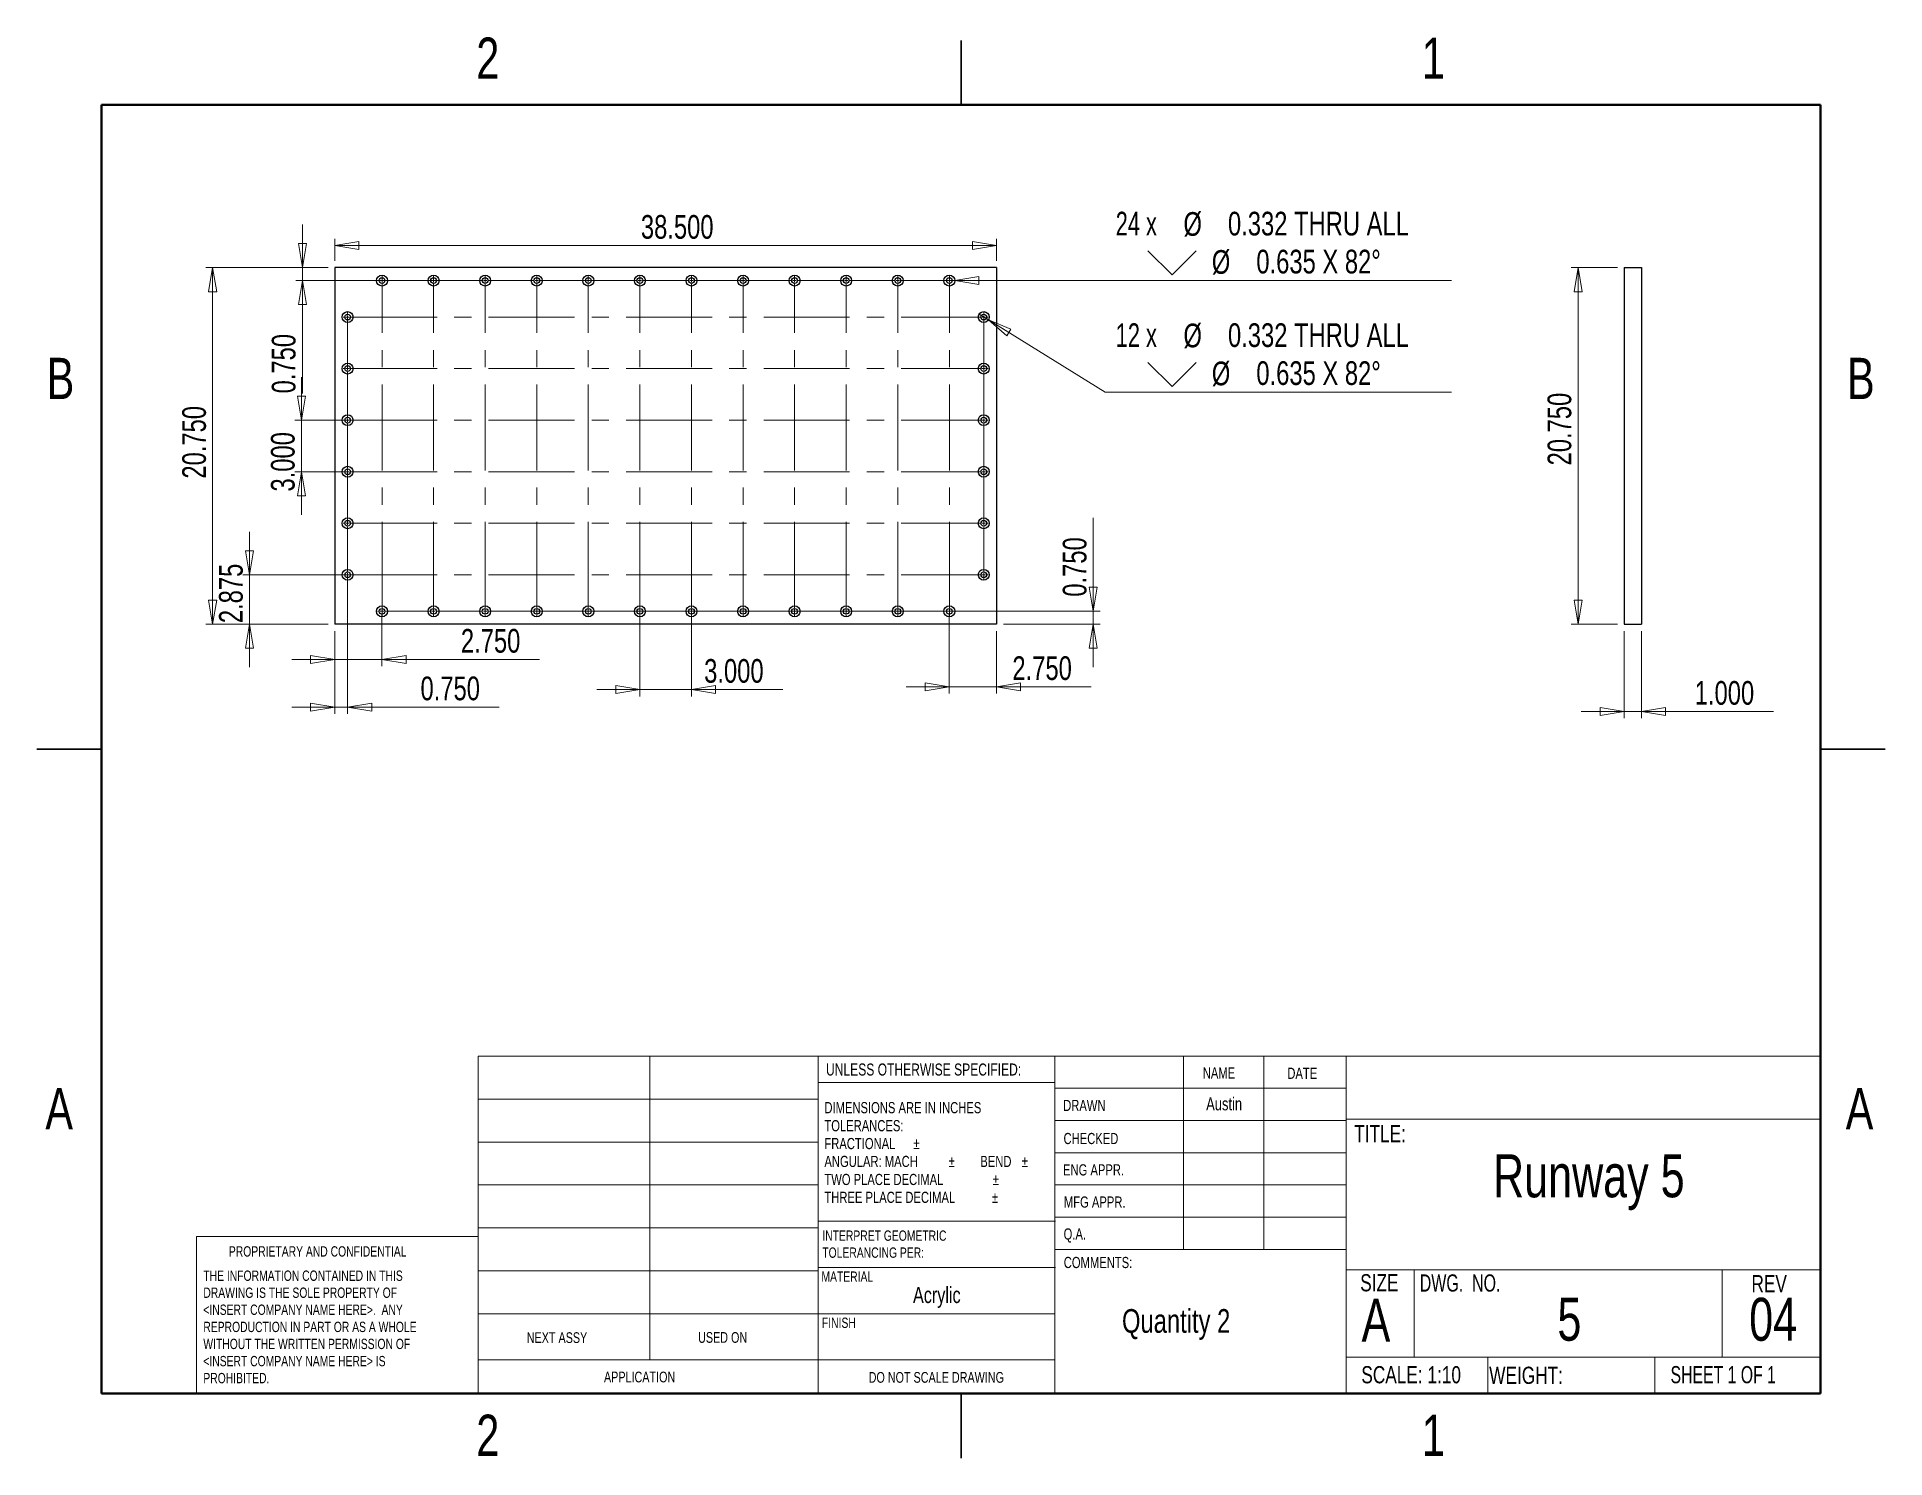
# Model space of a CAD drawing. Header units: inches. Extents: x 0.1 to 10.9, y 0.1 to 8.4.
import ezdxf

# ---------------------------------------------------------------- set-up
doc = ezdxf.new("R2010")
doc.units = ezdxf.units.IN
doc.header["$MEASUREMENT"] = 0
doc.linetypes.add('CENTERX2', pattern=[0.8, 0.5, -0.1, 0.1, -0.1])
doc.styles.add('SLDTEXTSTYLE0', font='TXT', dxfattribs={"width": 0.75})
doc.styles.add('SLDTEXTSTYLE1', font='TXT', dxfattribs={"width": 0.6875})
doc.styles.add('SLDTEXTSTYLE2', font='TXT', dxfattribs={"width": 0.694444})
doc.dimstyles.new('SLDDIMSTYLE0', dxfattribs={"dimtxt": 0.137795, "dimasz": 0.14, "dimexe": 0, "dimexo": 0.0625, "dimgap": 0.034449, "dimtad": 0, "dimtih": 1, "dimtoh": 1, "dimdec": 3, "dimlfac": 10, "dimrnd": 1e-09, "dimdsep": 46, "dimtxsty": 'SLDTEXTSTYLE0', "dimblk1": 'NONE', "dimblk2": 'CLOSED', "dimsah": 1, "dimcen": 0, "dimadec": 0, "dimazin": 2, "dimtfac": 1, "dimtdec": 3, "dimtmove": 0, "dimatfit": 3, "dimldrblk": 'NONE', "dimfxl": 1, "dimfrac": 2, "dimtolj": 1, "dimtzin": 12, "dimarcsym": 0})
doc.dimstyles.new('SLDDIMSTYLE1', dxfattribs={"dimtxt": 0.137795, "dimasz": 0.14, "dimexe": 0, "dimexo": 0.0625, "dimgap": 0.034449, "dimtad": 1, "dimdec": 3, "dimlfac": 10, "dimrnd": 1e-09, "dimzin": 4, "dimdsep": 46, "dimtxsty": 'SLDTEXTSTYLE0', "dimblk1": 'CLOSED', "dimblk2": 'CLOSED', "dimsah": 1, "dimcen": 0.09, "dimadec": 0, "dimazin": 1, "dimtfac": 1, "dimtdec": 3, "dimtofl": 0, "dimtmove": 0, "dimatfit": 3, "dimldrblk": 'CLOSED', "dimfxl": 1, "dimfrac": 2, "dimtolj": 1, "dimtzin": 12, "dimarcsym": 0})
doc.dimstyles.new('SLDDIMSTYLE2', dxfattribs={"dimtxt": 0.137795, "dimasz": 0.14, "dimexe": 0, "dimexo": 0.0625, "dimgap": 0.034449, "dimtad": 1, "dimdec": 3, "dimlfac": 10, "dimrnd": 1e-09, "dimzin": 4, "dimdsep": 46, "dimtxsty": 'SLDTEXTSTYLE0', "dimblk1": 'CLOSED', "dimblk2": 'CLOSED', "dimsah": 1, "dimcen": 0.09, "dimadec": 0, "dimazin": 1, "dimtfac": 1, "dimtdec": 3, "dimtmove": 0, "dimatfit": 0, "dimldrblk": 'CLOSED', "dimfxl": 1, "dimfrac": 2, "dimtolj": 1, "dimtzin": 12, "dimarcsym": 0})
doc.dimstyles.new('SLDDIMSTYLE3', dxfattribs={"dimtxt": 0.137795, "dimasz": 0.14, "dimexe": 0, "dimexo": 0.0625, "dimgap": 0.034449, "dimtad": 1, "dimdec": 3, "dimlfac": 10, "dimrnd": 1e-09, "dimzin": 0, "dimdsep": 46, "dimtxsty": 'SLDTEXTSTYLE0', "dimblk1": 'CLOSED', "dimblk2": 'CLOSED', "dimsah": 1, "dimcen": 0.09, "dimadec": 0, "dimazin": 0, "dimtfac": 1, "dimtdec": 3, "dimtmove": 0, "dimatfit": 0, "dimldrblk": 'CLOSED', "dimfxl": 1, "dimfrac": 2, "dimtolj": 1, "dimtzin": 12, "dimarcsym": 0})
doc.dimstyles.new('SLDDIMSTYLE4', dxfattribs={"dimtxt": 0.137795, "dimasz": 0.14, "dimexe": 0, "dimexo": 0.0625, "dimgap": 0.034449, "dimtad": 1, "dimdec": 3, "dimlfac": 10, "dimrnd": 1e-09, "dimzin": 12, "dimdsep": 46, "dimtxsty": 'SLDTEXTSTYLE0', "dimblk1": 'CLOSED', "dimblk2": 'CLOSED', "dimsah": 1, "dimcen": 0.09, "dimadec": 0, "dimazin": 3, "dimtfac": 1, "dimtdec": 3, "dimtmove": 0, "dimatfit": 0, "dimldrblk": 'CLOSED', "dimfxl": 1, "dimfrac": 2, "dimtolj": 1, "dimtzin": 12, "dimarcsym": 0})

# ---------------------------------------------------------------- blocks, each defined once
blk = doc.blocks.new('SW_NOTE_0')
at = {"color": 0, "linetype": 'Continuous', "lineweight": 0, "char_height": 0.06, "attachment_point": 1, "style": 'SLDTEXTSTYLE0'}
for s, insert in [('INTERPRET GEOMETRIC', (0, 0.077)), ('TOLERANCING PER:', (0, -0.022))]:
    blk.add_mtext(s, dxfattribs=dict(at, insert=insert))
blk = doc.blocks.new('SW_NOTE_1')
at = {"color": 0, "linetype": 'Continuous', "lineweight": 0, "char_height": 0.065, "attachment_point": 1, "style": 'SLDTEXTSTYLE0'}
for s, insert in [('DIMENSIONS ARE IN INCHES', (0, 0.084)), ('TOLERANCES:', (0, -0.021)), ('FRACTIONAL', (0, -0.125)), ('%%p', (0.518, -0.125)), ('ANGULAR: MACH', (0, -0.229)), ('%%p', (0.723, -0.229)), ('BEND', (0.907, -0.229)), ('%%p', (1.148, -0.229)), ('TWO PLACE DECIMAL', (0, -0.334)), ('%%p', (0.979, -0.334)), ('THREE PLACE DECIMAL', (0, -0.438)), ('%%p', (0.974, -0.438))]:
    blk.add_mtext(s, dxfattribs=dict(at, insert=insert))
blk = doc.blocks.new('SW_NOTE_2')
at = {"color": 0, "linetype": 'Continuous', "lineweight": 0, "char_height": 0.06, "attachment_point": 1, "style": 'SLDTEXTSTYLE0'}
for s, insert in [('THE INFORMATION CONTAINED IN THIS', (0, 0.077)), ('DRAWING IS THE SOLE PROPERTY OF', (0, -0.022)), ('<INSERT COMPANY NAME HERE>.  ANY', (0, -0.121)), ('WITHOUT THE WRITTEN PERMISSION OF', (0, -0.32)), ('REPRODUCTION IN PART OR AS A WHOLE', (0, -0.221)), ('<INSERT COMPANY NAME HERE> IS', (0, -0.42)), ('PROHIBITED.', (0, -0.519))]:
    blk.add_mtext(s, dxfattribs=dict(at, insert=insert))
blk = doc.blocks.new('_CLOSED')
at = {"color": 0, "linetype": 'ByBlock', "lineweight": -2}
for p, q in [((-1, 0.166667), (0, 0)), ((-1, 0.166667), (-1, -0.166667)), ((0, 0), (-1, -0.166667)), ((0, 0), (-1, 0))]:
    blk.add_line(p, q, dxfattribs=at)
blk = doc.blocks.new('SW_SYMBOL_HOLE_SINK')
at = {"color": 0, "linetype": 'Continuous', "lineweight": 18}
for p, q in [((0, 34.4), (31.5, 3)), ((31.5, 3), (63, 34.4))]:
    blk.add_line(p, q, dxfattribs=at)
blk = doc.blocks.new('_D')
at = {"color": 7, "linetype": 'Continuous', "lineweight": 18}
for p, q in [((5.4, 6.978), (5.464, 6.978)), ((5.464, 6.978), (6.338, 6.978)), ((6.338, 6.978), (8.354, 6.978))]:
    blk.add_line(p, q, dxfattribs=at)
at = {"color": 7, "linetype": 'Continuous', "lineweight": 18, "xscale": 0.0044707031, "yscale": 0.0044707031, "zscale": 0.0044707031}
blk.add_blockref('SW_SYMBOL_HOLE_SINK', (6.587, 6.997), dxfattribs=at)
at = {"color": 7, "linetype": 'Continuous', "lineweight": 18, "xscale": 0.14, "yscale": 0.14, "rotation": 180}
blk.add_blockref('_CLOSED', (5.464, 6.978), dxfattribs=at)
at = {"color": 7, "linetype": 'Continuous', "lineweight": 18, "char_height": 0.1378, "attachment_point": 1}
for s, insert, style in [('24 x', (6.4, 7.378), 'SLDTEXTSTYLE1'), ('%%c', (6.794, 7.376), 'SLDTEXTSTYLE0'), ('0.332 THRU ALL', (7.053, 7.378), 'SLDTEXTSTYLE0'), ('%%c', (6.959, 7.155), 'SLDTEXTSTYLE0'), ('0.635 X 82°', (7.218, 7.157), 'SLDTEXTSTYLE0')]:
    blk.add_mtext(s, dxfattribs=dict(at, insert=insert, style=style))
blk = doc.blocks.new('_NONE')
blk = doc.blocks.new('_D_1')
at = {"color": 7, "linetype": 'Continuous', "lineweight": 18}
for p, q in [((5.605, 6.782), (5.659, 6.749)), ((5.659, 6.749), (6.338, 6.329)), ((6.338, 6.329), (8.354, 6.329))]:
    blk.add_line(p, q, dxfattribs=at)
at = {"color": 7, "linetype": 'Continuous', "lineweight": 18, "xscale": 0.14, "yscale": 0.14, "rotation": 148.2416848832}
blk.add_blockref('_CLOSED', (5.659, 6.749), dxfattribs=at)
at = {"color": 7, "linetype": 'Continuous', "lineweight": 18, "xscale": 0.0044707031, "yscale": 0.0044707031, "zscale": 0.0044707031}
blk.add_blockref('SW_SYMBOL_HOLE_SINK', (6.587, 6.348), dxfattribs=at)
at = {"color": 7, "linetype": 'Continuous', "lineweight": 18, "char_height": 0.1378, "attachment_point": 1}
for s, insert, style in [('12 x', (6.4, 6.729), 'SLDTEXTSTYLE1'), ('%%c', (6.794, 6.727), 'SLDTEXTSTYLE0'), ('0.332 THRU ALL', (7.053, 6.729), 'SLDTEXTSTYLE0'), ('%%c', (6.959, 6.506), 'SLDTEXTSTYLE0'), ('0.635 X 82°', (7.218, 6.508), 'SLDTEXTSTYLE0')]:
    blk.add_mtext(s, dxfattribs=dict(at, insert=insert, style=style))
blk = doc.blocks.new('_D_2')
at = {"color": 7, "linetype": 'Continuous', "lineweight": 18}
for p, q in [((1.818, 7.053), (1.108, 7.053)), ((1.147, 7.053), (1.147, 4.978)), ((1.818, 4.978), (1.108, 4.978))]:
    blk.add_line(p, q, dxfattribs=at)
at = {"color": 7, "linetype": 'Continuous', "lineweight": 18, "xscale": 0.14, "yscale": 0.14}
for p, rotation in [((1.147, 7.053), 90), ((1.147, 4.978), 270)]:
    blk.add_blockref('_CLOSED', p, dxfattribs=dict(at, rotation=rotation))
at = {"color": 7, "linetype": 'Continuous', "lineweight": 18, "insert": (0.97, 5.825), "char_height": 0.1378, "attachment_point": 1, "rotation": 90, "style": 'SLDTEXTSTYLE0'}
blk.add_mtext('20.750', dxfattribs=at)
blk = doc.blocks.new('_D_3')
at = {"color": 7, "linetype": 'Continuous', "lineweight": 18}
for p, q in [((1.857, 7.092), (1.857, 7.221)), ((5.707, 7.092), (5.707, 7.221)), ((5.707, 7.181), (1.857, 7.181))]:
    blk.add_line(p, q, dxfattribs=at)
at = {"color": 7, "linetype": 'Continuous', "lineweight": 18, "xscale": 0.14, "yscale": 0.14, "rotation": 180}
blk.add_blockref('_CLOSED', (1.857, 7.181), dxfattribs=at)
at = {"color": 7, "linetype": 'Continuous', "lineweight": 18, "xscale": 0.14, "yscale": 0.14}
blk.add_blockref('_CLOSED', (5.707, 7.181), dxfattribs=at)
at = {"color": 7, "linetype": 'Continuous', "lineweight": 18, "insert": (3.638, 7.359), "char_height": 0.1378, "attachment_point": 1, "style": 'SLDTEXTSTYLE0'}
blk.add_mtext('38.500', dxfattribs=at)
blk = doc.blocks.new('_D_4')
at = {"color": 7, "linetype": 'Continuous', "lineweight": 18}
for p, q in [((5.432, 5.04), (5.432, 4.574)), ((5.707, 4.938), (5.707, 4.574)), ((5.432, 4.613), (5.182, 4.613)), ((5.432, 4.613), (5.707, 4.613)), ((5.707, 4.613), (6.258, 4.613))]:
    blk.add_line(p, q, dxfattribs=at)
at = {"color": 7, "linetype": 'Continuous', "lineweight": 18, "xscale": 0.14, "yscale": 0.14}
blk.add_blockref('_CLOSED', (5.432, 4.613), dxfattribs=at)
at = {"color": 7, "linetype": 'Continuous', "lineweight": 18, "xscale": 0.14, "yscale": 0.14, "rotation": 180}
blk.add_blockref('_CLOSED', (5.707, 4.613), dxfattribs=at)
at = {"color": 7, "linetype": 'Continuous', "lineweight": 18, "insert": (5.799, 4.791), "char_height": 0.1378, "attachment_point": 1, "style": 'SLDTEXTSTYLE0'}
blk.add_mtext('2.750', dxfattribs=at)
blk = doc.blocks.new('_D_5')
at = {"color": 7, "linetype": 'Continuous', "lineweight": 18}
for p, q in [((2.132, 5.04), (2.132, 4.733)), ((1.857, 4.938), (1.857, 4.733)), ((1.857, 4.772), (1.607, 4.772)), ((1.857, 4.772), (2.132, 4.772)), ((2.132, 4.772), (3.049, 4.772))]:
    blk.add_line(p, q, dxfattribs=at)
at = {"color": 7, "linetype": 'Continuous', "lineweight": 18, "xscale": 0.14, "yscale": 0.14}
blk.add_blockref('_CLOSED', (1.857, 4.772), dxfattribs=at)
at = {"color": 7, "linetype": 'Continuous', "lineweight": 18, "xscale": 0.14, "yscale": 0.14, "rotation": 180}
blk.add_blockref('_CLOSED', (2.132, 4.772), dxfattribs=at)
at = {"color": 7, "linetype": 'Continuous', "lineweight": 18, "insert": (2.591, 4.95), "char_height": 0.1378, "attachment_point": 1, "style": 'SLDTEXTSTYLE0'}
blk.add_mtext('2.750', dxfattribs=at)
blk = doc.blocks.new('_D_6')
at = {"color": 7, "linetype": 'Continuous', "lineweight": 18}
for p, q in [((6.269, 5.053), (6.269, 5.596)), ((2.745, 5.053), (6.309, 5.053)), ((6.269, 5.053), (6.269, 4.978)), ((5.747, 4.978), (6.309, 4.978)), ((6.269, 4.978), (6.269, 4.728))]:
    blk.add_line(p, q, dxfattribs=at)
at = {"color": 7, "linetype": 'Continuous', "lineweight": 18, "xscale": 0.14, "yscale": 0.14}
for p, rotation in [((6.269, 5.053), 270), ((6.269, 4.978), 90)]:
    blk.add_blockref('_CLOSED', p, dxfattribs=dict(at, rotation=rotation))
at = {"color": 7, "linetype": 'Continuous', "lineweight": 18, "insert": (6.092, 5.138), "char_height": 0.1378, "attachment_point": 1, "rotation": 90, "style": 'SLDTEXTSTYLE0'}
blk.add_mtext('0.750', dxfattribs=at)
blk = doc.blocks.new('_D_7')
at = {"color": 7, "linetype": 'Continuous', "lineweight": 18}
for p, q in [((1.932, 5.252), (1.932, 4.456)), ((1.857, 4.938), (1.857, 4.456)), ((1.857, 4.495), (1.607, 4.495)), ((1.932, 4.495), (1.857, 4.495)), ((1.932, 4.495), (2.814, 4.495))]:
    blk.add_line(p, q, dxfattribs=at)
at = {"color": 7, "linetype": 'Continuous', "lineweight": 18, "xscale": 0.14, "yscale": 0.14}
blk.add_blockref('_CLOSED', (1.857, 4.495), dxfattribs=at)
at = {"color": 7, "linetype": 'Continuous', "lineweight": 18, "xscale": 0.14, "yscale": 0.14, "rotation": 180}
blk.add_blockref('_CLOSED', (1.932, 4.495), dxfattribs=at)
at = {"color": 7, "linetype": 'Continuous', "lineweight": 18, "insert": (2.356, 4.673), "char_height": 0.1378, "attachment_point": 1, "style": 'SLDTEXTSTYLE0'}
blk.add_mtext('0.750', dxfattribs=at)
blk = doc.blocks.new('_D_8')
at = {"color": 7, "linetype": 'Continuous', "lineweight": 18}
for p, q in [((3.632, 5.04), (3.632, 4.558)), ((3.932, 5.04), (3.932, 4.558)), ((3.632, 4.597), (3.382, 4.597)), ((3.632, 4.597), (3.932, 4.597)), ((3.932, 4.597), (4.464, 4.597))]:
    blk.add_line(p, q, dxfattribs=at)
at = {"color": 7, "linetype": 'Continuous', "lineweight": 18, "xscale": 0.14, "yscale": 0.14}
blk.add_blockref('_CLOSED', (3.632, 4.597), dxfattribs=at)
at = {"color": 7, "linetype": 'Continuous', "lineweight": 18, "xscale": 0.14, "yscale": 0.14, "rotation": 180}
blk.add_blockref('_CLOSED', (3.932, 4.597), dxfattribs=at)
at = {"color": 7, "linetype": 'Continuous', "lineweight": 18, "insert": (4.006, 4.775), "char_height": 0.1378, "attachment_point": 1, "style": 'SLDTEXTSTYLE0'}
blk.add_mtext('3.000', dxfattribs=at)
blk = doc.blocks.new('_D_9')
at = {"color": 7, "linetype": 'Continuous', "lineweight": 18}
for p, q in [((1.669, 7.053), (1.669, 7.303)), ((1.818, 7.053), (1.63, 7.053)), ((1.669, 7.053), (1.669, 6.978)), ((2.719, 6.978), (1.63, 6.978)), ((1.669, 6.978), (1.669, 6.321))]:
    blk.add_line(p, q, dxfattribs=at)
at = {"color": 7, "linetype": 'Continuous', "lineweight": 18, "xscale": 0.14, "yscale": 0.14}
for p, rotation in [((1.669, 7.053), 270), ((1.669, 6.978), 90)]:
    blk.add_blockref('_CLOSED', p, dxfattribs=dict(at, rotation=rotation))
at = {"color": 7, "linetype": 'Continuous', "lineweight": 18, "insert": (1.491, 6.321), "char_height": 0.1378, "attachment_point": 1, "rotation": 90, "style": 'SLDTEXTSTYLE0'}
blk.add_mtext('0.750', dxfattribs=at)
blk = doc.blocks.new('_D_10')
at = {"color": 7, "linetype": 'Continuous', "lineweight": 18}
for p, q in [((1.664, 6.165), (1.664, 6.415)), ((1.919, 6.165), (1.625, 6.165)), ((1.664, 6.165), (1.664, 5.865)), ((1.919, 5.865), (1.625, 5.865)), ((1.664, 5.865), (1.664, 5.615))]:
    blk.add_line(p, q, dxfattribs=at)
at = {"color": 7, "linetype": 'Continuous', "lineweight": 18, "xscale": 0.14, "yscale": 0.14}
for p, rotation in [((1.664, 6.165), 270), ((1.664, 5.865), 90)]:
    blk.add_blockref('_CLOSED', p, dxfattribs=dict(at, rotation=rotation))
at = {"color": 7, "linetype": 'Continuous', "lineweight": 18, "insert": (1.486, 5.75), "char_height": 0.1378, "attachment_point": 1, "rotation": 90, "style": 'SLDTEXTSTYLE0'}
blk.add_mtext('3.000', dxfattribs=at)
blk = doc.blocks.new('_D_11')
at = {"color": 7, "linetype": 'Continuous', "lineweight": 18}
for p, q in [((1.362, 5.265), (1.362, 5.515)), ((1.919, 5.265), (1.322, 5.265)), ((1.362, 5.265), (1.362, 4.978)), ((1.818, 4.978), (1.322, 4.978)), ((1.362, 4.978), (1.362, 4.728))]:
    blk.add_line(p, q, dxfattribs=at)
at = {"color": 7, "linetype": 'Continuous', "lineweight": 18, "xscale": 0.14, "yscale": 0.14}
for p, rotation in [((1.362, 5.265), 270), ((1.362, 4.978), 90)]:
    blk.add_blockref('_CLOSED', p, dxfattribs=dict(at, rotation=rotation))
at = {"color": 7, "linetype": 'Continuous', "lineweight": 18, "insert": (1.184, 4.984), "char_height": 0.1378, "attachment_point": 1, "rotation": 90, "style": 'SLDTEXTSTYLE0'}
blk.add_mtext('2.875', dxfattribs=at)
blk = doc.blocks.new('SW_CENTERMARKSYMBOL_0')
at = {"color": 0, "linetype": 'Continuous', "lineweight": 0}
for p, q in [((-3.7, 1.52), (-3.7, 1.526)), ((-3.7, 1.5), (-3.7, 1.51)), ((0, 1.52), (0, 1.526)), ((0, 1.5), (0, 1.51)), ((-3.72, 1.5), (-3.726, 1.5)), ((-3.7, 1.5), (-3.71, 1.5)), ((-3.7, 1.5), (-3.7, 1.49)), ((-3.7, 1.5), (-3.69, 1.5)), ((0, 1.5), (-0.01, 1.5)), ((0, 1.5), (0, 1.49)), ((0, 1.5), (0.01, 1.5)), ((0.02, 1.5), (0.026, 1.5)), ((-3.72, 1.2), (-3.726, 1.2)), ((-3.7, 1.2), (-3.71, 1.2)), ((-3.7, 1.2), (-3.7, 1.21)), ((-3.7, 1.2), (-3.7, 1.19)), ((-3.7, 1.2), (-3.69, 1.2)), ((0, 1.2), (-0.01, 1.2)), ((0, 1.2), (0, 1.21)), ((0, 1.2), (0, 1.19)), ((0, 1.2), (0.01, 1.2)), ((0.02, 1.2), (0.026, 1.2)), ((-3.72, 0.9), (-3.726, 0.9)), ((-3.7, 0.9), (-3.71, 0.9)), ((-3.7, 0.9), (-3.7, 0.91)), ((-3.7, 0.9), (-3.7, 0.89)), ((-3.7, 0.9), (-3.69, 0.9)), ((0, 0.9), (-0.01, 0.9)), ((0, 0.9), (0, 0.91)), ((0, 0.9), (0, 0.89)), ((0, 0.9), (0.01, 0.9)), ((0.02, 0.9), (0.026, 0.9)), ((-3.72, 0.6), (-3.726, 0.6)), ((-3.7, 0.6), (-3.71, 0.6)), ((-3.7, 0.6), (-3.7, 0.61)), ((-3.7, 0.6), (-3.7, 0.59)), ((-3.7, 0.6), (-3.69, 0.6)), ((0, 0.6), (-0.01, 0.6)), ((0, 0.6), (0, 0.61)), ((0, 0.6), (0, 0.59)), ((0, 0.6), (0.01, 0.6)), ((0.02, 0.6), (0.026, 0.6)), ((-3.72, 0.3), (-3.726, 0.3)), ((-3.7, 0.3), (-3.71, 0.3)), ((-3.7, 0.3), (-3.7, 0.31)), ((-3.7, 0.3), (-3.7, 0.29)), ((-3.7, 0.3), (-3.69, 0.3)), ((0, 0.3), (-0.01, 0.3)), ((0, 0.3), (0, 0.31)), ((0, 0.3), (0, 0.29)), ((0, 0.3), (0.01, 0.3)), ((0.02, 0.3), (0.026, 0.3)), ((-3.72, 0), (-3.726, 0)), ((-3.7, 0), (-3.71, 0)), ((-3.7, 0), (-3.7, 0.01)), ((-3.7, 0), (-3.7, -0.01)), ((-3.7, 0), (-3.69, 0)), ((0, 0), (-0.01, 0)), ((0, 0), (0, 0.01)), ((0, 0), (0, -0.01)), ((0, 0), (0.01, 0)), ((0.02, 0), (0.026, 0)), ((-3.7, -0.02), (-3.7, -0.026)), ((0, -0.02), (0, -0.026))]:
    blk.add_line(p, q, dxfattribs=at)
at = {"color": 0, "linetype": 'CENTERX2', "lineweight": 0}
for p, q in [((-3.7, 1.22), (-3.7, 1.48)), ((-3.68, 1.5), (-0.02, 1.5)), ((0, 1.22), (0, 1.48)), ((-3.68, 1.2), (-0.02, 1.2)), ((-3.7, 0.92), (-3.7, 1.18)), ((0, 0.92), (0, 1.18)), ((-3.7, 0.62), (-3.7, 0.88)), ((-3.68, 0.9), (-0.02, 0.9)), ((0, 0.62), (0, 0.88)), ((-3.7, 0.32), (-3.7, 0.58)), ((-3.68, 0.6), (-0.02, 0.6)), ((0, 0.32), (0, 0.58)), ((-3.7, 0.02), (-3.7, 0.28)), ((-3.68, 0.3), (-0.02, 0.3)), ((0, 0.02), (0, 0.28)), ((-3.68, 0), (-0.02, 0))]:
    blk.add_line(p, q, dxfattribs=at)
blk = doc.blocks.new('SW_CENTERMARKSYMBOL_1')
at = {"color": 0, "linetype": 'Continuous', "lineweight": 0}
for p, q in [((-3.3, 1.945), (-3.3, 1.951)), ((-3, 1.945), (-3, 1.951)), ((-2.7, 1.945), (-2.7, 1.951)), ((-2.4, 1.945), (-2.4, 1.951)), ((-2.1, 1.945), (-2.1, 1.951)), ((-1.8, 1.945), (-1.8, 1.951)), ((-1.5, 1.945), (-1.5, 1.951)), ((-1.2, 1.945), (-1.2, 1.951)), ((-0.9, 1.945), (-0.9, 1.951)), ((-0.6, 1.945), (-0.6, 1.951)), ((-0.3, 1.945), (-0.3, 1.951)), ((0, 1.945), (0, 1.951)), ((-3.32, 1.925), (-3.326, 1.925)), ((-3.3, 1.925), (-3.31, 1.925)), ((-3.3, 1.925), (-3.3, 1.935)), ((-3.3, 1.925), (-3.3, 1.915)), ((-3.3, 1.925), (-3.29, 1.925)), ((-3, 1.925), (-3.01, 1.925)), ((-3, 1.925), (-3, 1.935)), ((-3, 1.925), (-3, 1.915)), ((-3, 1.925), (-2.99, 1.925)), ((-2.7, 1.925), (-2.71, 1.925)), ((-2.7, 1.925), (-2.7, 1.935)), ((-2.7, 1.925), (-2.7, 1.915)), ((-2.7, 1.925), (-2.69, 1.925)), ((-2.4, 1.925), (-2.41, 1.925)), ((-2.4, 1.925), (-2.4, 1.935)), ((-2.4, 1.925), (-2.4, 1.915)), ((-2.4, 1.925), (-2.39, 1.925)), ((-2.1, 1.925), (-2.11, 1.925)), ((-2.1, 1.925), (-2.1, 1.935)), ((-2.1, 1.925), (-2.1, 1.915)), ((-2.1, 1.925), (-2.09, 1.925)), ((-1.8, 1.925), (-1.81, 1.925)), ((-1.8, 1.925), (-1.8, 1.935)), ((-1.8, 1.925), (-1.8, 1.915)), ((-1.8, 1.925), (-1.79, 1.925)), ((-1.5, 1.925), (-1.51, 1.925)), ((-1.5, 1.925), (-1.5, 1.935)), ((-1.5, 1.925), (-1.5, 1.915)), ((-1.5, 1.925), (-1.49, 1.925)), ((-1.2, 1.925), (-1.21, 1.925)), ((-1.2, 1.925), (-1.2, 1.935)), ((-1.2, 1.925), (-1.2, 1.915)), ((-1.2, 1.925), (-1.19, 1.925)), ((-0.9, 1.925), (-0.91, 1.925)), ((-0.9, 1.925), (-0.9, 1.935)), ((-0.9, 1.925), (-0.9, 1.915)), ((-0.9, 1.925), (-0.89, 1.925)), ((-0.6, 1.925), (-0.61, 1.925)), ((-0.6, 1.925), (-0.6, 1.935)), ((-0.6, 1.925), (-0.6, 1.915)), ((-0.6, 1.925), (-0.59, 1.925)), ((-0.3, 1.925), (-0.31, 1.925)), ((-0.3, 1.925), (-0.3, 1.935)), ((-0.3, 1.925), (-0.3, 1.915)), ((-0.3, 1.925), (-0.29, 1.925)), ((0, 1.925), (-0.01, 1.925)), ((0, 1.925), (0, 1.935)), ((0, 1.925), (0, 1.915)), ((0, 1.925), (0.01, 1.925)), ((0.02, 1.925), (0.026, 1.925)), ((-3.32, 0), (-3.326, 0)), ((-3.3, 0), (-3.31, 0)), ((-3.3, 0), (-3.3, 0.01)), ((-3.3, 0), (-3.3, -0.01)), ((-3.3, 0), (-3.29, 0)), ((-3, 0), (-3.01, 0)), ((-3, 0), (-3, 0.01)), ((-3, 0), (-3, -0.01)), ((-3, 0), (-2.99, 0)), ((-2.7, 0), (-2.71, 0)), ((-2.7, 0), (-2.7, 0.01)), ((-2.7, 0), (-2.7, -0.01)), ((-2.7, 0), (-2.69, 0)), ((-2.4, 0), (-2.41, 0)), ((-2.4, 0), (-2.4, 0.01)), ((-2.4, 0), (-2.4, -0.01)), ((-2.4, 0), (-2.39, 0)), ((-2.1, 0), (-2.11, 0)), ((-2.1, 0), (-2.1, 0.01)), ((-2.1, 0), (-2.1, -0.01)), ((-2.1, 0), (-2.09, 0)), ((-1.8, 0), (-1.81, 0)), ((-1.8, 0), (-1.8, 0.01)), ((-1.8, 0), (-1.8, -0.01)), ((-1.8, 0), (-1.79, 0)), ((-1.5, 0), (-1.51, 0)), ((-1.5, 0), (-1.5, 0.01)), ((-1.5, 0), (-1.5, -0.01)), ((-1.5, 0), (-1.49, 0)), ((-1.2, 0), (-1.21, 0)), ((-1.2, 0), (-1.2, 0.01)), ((-1.2, 0), (-1.2, -0.01)), ((-1.2, 0), (-1.19, 0)), ((-0.9, 0), (-0.91, 0)), ((-0.9, 0), (-0.9, 0.01)), ((-0.9, 0), (-0.9, -0.01)), ((-0.9, 0), (-0.89, 0)), ((-0.6, 0), (-0.61, 0)), ((-0.6, 0), (-0.6, 0.01)), ((-0.6, 0), (-0.6, -0.01)), ((-0.6, 0), (-0.59, 0)), ((-0.3, 0), (-0.31, 0)), ((-0.3, 0), (-0.3, 0.01)), ((-0.3, 0), (-0.3, -0.01)), ((-0.3, 0), (-0.29, 0)), ((0, 0), (-0.01, 0)), ((0, 0), (0, 0.01)), ((0, 0), (0, -0.01)), ((0, 0), (0.01, 0)), ((0.02, 0), (0.026, 0)), ((-3.3, -0.02), (-3.3, -0.026)), ((-3, -0.02), (-3, -0.026)), ((-2.7, -0.02), (-2.7, -0.026)), ((-2.4, -0.02), (-2.4, -0.026)), ((-2.1, -0.02), (-2.1, -0.026)), ((-1.8, -0.02), (-1.8, -0.026)), ((-1.5, -0.02), (-1.5, -0.026)), ((-1.2, -0.02), (-1.2, -0.026)), ((-0.9, -0.02), (-0.9, -0.026)), ((-0.6, -0.02), (-0.6, -0.026)), ((-0.3, -0.02), (-0.3, -0.026)), ((0, -0.02), (0, -0.026))]:
    blk.add_line(p, q, dxfattribs=at)
at = {"color": 0, "linetype": 'CENTERX2', "lineweight": 0}
for p, q in [((-3.3, 0.02), (-3.3, 1.905)), ((-3.28, 1.925), (-3.02, 1.925)), ((-3, 0.02), (-3, 1.905)), ((-2.98, 1.925), (-2.72, 1.925)), ((-2.7, 0.02), (-2.7, 1.905)), ((-2.68, 1.925), (-2.42, 1.925)), ((-2.4, 0.02), (-2.4, 1.905)), ((-2.38, 1.925), (-2.12, 1.925)), ((-2.1, 0.02), (-2.1, 1.905)), ((-2.08, 1.925), (-1.82, 1.925)), ((-1.8, 0.02), (-1.8, 1.905)), ((-1.78, 1.925), (-1.52, 1.925)), ((-1.5, 0.02), (-1.5, 1.905)), ((-1.48, 1.925), (-1.22, 1.925)), ((-1.2, 0.02), (-1.2, 1.905)), ((-1.18, 1.925), (-0.92, 1.925)), ((-0.9, 0.02), (-0.9, 1.905)), ((-0.88, 1.925), (-0.62, 1.925)), ((-0.6, 0.02), (-0.6, 1.905)), ((-0.58, 1.925), (-0.32, 1.925)), ((-0.3, 0.02), (-0.3, 1.905)), ((-0.28, 1.925), (-0.02, 1.925)), ((0, 0.02), (0, 1.905)), ((-3.28, 0), (-3.02, 0)), ((-2.98, 0), (-2.72, 0)), ((-2.68, 0), (-2.42, 0)), ((-2.38, 0), (-2.12, 0)), ((-2.08, 0), (-1.82, 0)), ((-1.78, 0), (-1.52, 0)), ((-1.48, 0), (-1.22, 0)), ((-1.18, 0), (-0.92, 0)), ((-0.88, 0), (-0.62, 0)), ((-0.58, 0), (-0.32, 0)), ((-0.28, 0), (-0.02, 0))]:
    blk.add_line(p, q, dxfattribs=at)
blk = doc.blocks.new('_D_12')
at = {"color": 7, "linetype": 'Continuous', "lineweight": 18}
for p, q in [((9.319, 7.053), (9.05, 7.053)), ((9.09, 7.053), (9.09, 4.978)), ((9.319, 4.978), (9.05, 4.978))]:
    blk.add_line(p, q, dxfattribs=at)
at = {"color": 7, "linetype": 'Continuous', "lineweight": 18, "xscale": 0.14, "yscale": 0.14}
for p, rotation in [((9.09, 7.053), 90), ((9.09, 4.978), 270)]:
    blk.add_blockref('_CLOSED', p, dxfattribs=dict(at, rotation=rotation))
at = {"color": 7, "linetype": 'Continuous', "lineweight": 18, "insert": (8.912, 5.902), "char_height": 0.1378, "attachment_point": 1, "rotation": 90, "style": 'SLDTEXTSTYLE0'}
blk.add_mtext('20.750', dxfattribs=at)
blk = doc.blocks.new('_D_13')
at = {"color": 7, "linetype": 'Continuous', "lineweight": 18}
for p, q in [((9.358, 4.938), (9.358, 4.43)), ((9.458, 4.938), (9.458, 4.43)), ((9.358, 4.469), (9.108, 4.469)), ((9.358, 4.469), (9.458, 4.469)), ((9.458, 4.469), (10.226, 4.469))]:
    blk.add_line(p, q, dxfattribs=at)
at = {"color": 7, "linetype": 'Continuous', "lineweight": 18, "xscale": 0.14, "yscale": 0.14}
blk.add_blockref('_CLOSED', (9.358, 4.469), dxfattribs=at)
at = {"color": 7, "linetype": 'Continuous', "lineweight": 18, "xscale": 0.14, "yscale": 0.14, "rotation": 180}
blk.add_blockref('_CLOSED', (9.458, 4.469), dxfattribs=at)
at = {"color": 7, "linetype": 'Continuous', "lineweight": 18, "insert": (9.768, 4.647), "char_height": 0.1378, "attachment_point": 1, "style": 'SLDTEXTSTYLE0'}
blk.add_mtext('1.000', dxfattribs=at)

msp = doc.modelspace()

# ---------------------------------------------------------------- linework, layer by layer
at = {"color": 7, "linetype": 'Continuous', "lineweight": 25}
for p, q in [((5.5, 8.375), (5.5, 8)), ((5.5, 8), (5.5, 8.375)), ((1.85715, 7.05276), (1.85715, 4.97776)), ((5.70715, 7.05276), (1.85715, 7.05276)), ((5.70715, 7.05276), (5.70715, 4.97776)), ((9.35788, 7.05276), (9.35788, 4.97776)), ((9.35788, 7.05276), (9.45788, 7.05276)), ((9.45788, 7.05276), (9.45788, 4.97776)), ((5.70715, 4.97776), (1.85715, 4.97776)), ((9.35788, 4.97776), (9.45788, 4.97776)), ((0.125, 4.25), (0.5, 4.25)), ((0.5, 4.25), (0.125, 4.25)), ((10.875, 4.25), (10.5, 4.25)), ((10.5, 4.25), (10.875, 4.25)), ((5.5, 0.125), (5.5, 0.5)), ((5.5, 0.5), (5.5, 0.125))]:
    msp.add_line(p, q, dxfattribs=at)
at = {"color": 7, "linetype": 'Continuous', "lineweight": 50}
for p, q in [((0.5, 0.5), (0.5, 8)), ((0.5, 8), (10.5, 8)), ((10.5, 8), (10.5, 0.5)), ((10.5, 0.5), (0.5, 0.5))]:
    msp.add_line(p, q, dxfattribs=at)
at = {"color": 7, "linetype": 'Continuous', "lineweight": 18}
for p, q in [((2.69111, 2.46435), (10.5, 2.46435)), ((2.69111, 0.5), (2.69111, 2.46435)), ((3.68909, 2.46435), (3.68909, 0.69627)), ((4.66826, 0.5), (4.66826, 2.46435)), ((6.0452, 2.46435), (6.0452, 0.5)), ((6.7937, 2.46435), (6.7937, 1.33935)), ((7.26223, 2.46435), (7.26223, 1.33935)), ((7.74128, 2.46435), (7.74128, 0.5)), ((6.0452, 2.31001), (4.66826, 2.31001)), ((6.0452, 2.27685), (7.74128, 2.27685)), ((2.69111, 2.21435), (4.66826, 2.21435)), ((6.0452, 2.08935), (7.74128, 2.08935)), ((7.74128, 2.0972), (10.5, 2.0972)), ((2.69111, 1.96435), (4.66826, 1.96435)), ((6.0452, 1.90185), (7.74128, 1.90185)), ((2.69111, 1.71435), (4.66826, 1.71435)), ((7.74128, 1.71435), (6.0452, 1.71435)), ((7.74128, 1.52685), (6.0452, 1.52685)), ((1.0539, 0.5), (1.0539, 1.41435)), ((2.69111, 1.41435), (1.0539, 1.41435)), ((2.69111, 1.46435), (4.66826, 1.46435)), ((4.66826, 1.50372), (6.04971, 1.50372)), ((7.74128, 1.33935), (6.04971, 1.33935)), ((2.69111, 1.21435), (4.66826, 1.21435)), ((4.66826, 1.23372), (6.04971, 1.23372)), ((7.74128, 1.21986), (10.5, 1.21986)), ((8.13682, 1.21986), (8.13682, 0.71289)), ((9.92806, 1.21986), (9.92806, 0.71289)), ((2.69111, 0.96435), (4.66826, 0.96435)), ((4.66826, 0.96372), (6.0452, 0.96372)), ((2.69111, 0.69627), (6.0452, 0.69627)), ((7.74128, 0.71289), (10.5, 0.71289)), ((8.56442, 0.71289), (8.56442, 0.5)), ((9.53633, 0.71289), (9.53633, 0.5))]:
    msp.add_line(p, q, dxfattribs=at)
at = {"color": 7, "linetype": 'Continuous', "lineweight": 25}
for centre, radius in [((2.13215, 6.97776), 0.03175), ((2.13215, 6.97776), 0.0166), ((2.43215, 6.97776), 0.03175), ((2.43215, 6.97776), 0.0166), ((2.73215, 6.97776), 0.03175), ((2.73215, 6.97776), 0.0166), ((3.03215, 6.97776), 0.03175), ((3.03215, 6.97776), 0.0166), ((3.33215, 6.97776), 0.03175), ((3.33215, 6.97776), 0.0166), ((3.63215, 6.97776), 0.03175), ((3.63215, 6.97776), 0.0166), ((3.93215, 6.97776), 0.03175), ((3.93215, 6.97776), 0.0166), ((4.23215, 6.97776), 0.03175), ((4.23215, 6.97776), 0.0166), ((4.53215, 6.97776), 0.03175), ((4.53215, 6.97776), 0.0166), ((4.83215, 6.97776), 0.03175), ((4.83215, 6.97776), 0.0166), ((5.13215, 6.97776), 0.03175), ((5.13215, 6.97776), 0.0166), ((5.43215, 6.97776), 0.03175), ((5.43215, 6.97776), 0.0166), ((1.93215, 6.76526), 0.03175), ((1.93215, 6.76526), 0.0166), ((5.63215, 6.76526), 0.03175), ((5.63215, 6.76526), 0.0166), ((1.93215, 6.46526), 0.03175), ((1.93215, 6.46526), 0.0166), ((5.63215, 6.46526), 0.03175), ((5.63215, 6.46526), 0.0166), ((1.93215, 6.16526), 0.03175), ((1.93215, 6.16526), 0.0166), ((5.63215, 6.16526), 0.03175), ((5.63215, 6.16526), 0.0166), ((1.93215, 5.86526), 0.03175), ((1.93215, 5.86526), 0.0166), ((5.63215, 5.86526), 0.03175), ((5.63215, 5.86526), 0.0166), ((1.93215, 5.56526), 0.03175), ((5.63215, 5.56526), 0.03175), ((1.93215, 5.56526), 0.0166), ((5.63215, 5.56526), 0.0166), ((1.93215, 5.26526), 0.03175), ((1.93215, 5.26526), 0.0166), ((5.63215, 5.26526), 0.03175), ((5.63215, 5.26526), 0.0166), ((2.13215, 5.05276), 0.03175), ((2.13215, 5.05276), 0.0166), ((2.43215, 5.05276), 0.03175), ((2.43215, 5.05276), 0.0166), ((2.73215, 5.05276), 0.03175), ((2.73215, 5.05276), 0.0166), ((3.03215, 5.05276), 0.03175), ((3.03215, 5.05276), 0.0166), ((3.33215, 5.05276), 0.03175), ((3.33215, 5.05276), 0.0166), ((3.63215, 5.05276), 0.03175), ((3.63215, 5.05276), 0.0166), ((3.93215, 5.05276), 0.03175), ((3.93215, 5.05276), 0.0166), ((4.23215, 5.05276), 0.03175), ((4.23215, 5.05276), 0.0166), ((4.53215, 5.05276), 0.03175), ((4.53215, 5.05276), 0.0166), ((4.83215, 5.05276), 0.03175), ((4.83215, 5.05276), 0.0166), ((5.13215, 5.05276), 0.03175), ((5.13215, 5.05276), 0.0166), ((5.43215, 5.05276), 0.03175), ((5.43215, 5.05276), 0.0166)]:
    msp.add_circle(centre, radius, dxfattribs=at)

# ---------------------------------------------------------------- block references
at = {"color": 7, "linetype": 'Continuous', "lineweight": 0}
for name, p in [('SW_CENTERMARKSYMBOL_1', (5.43215, 5.05276)), ('SW_CENTERMARKSYMBOL_0', (5.63215, 5.26526)), ('SW_NOTE_1', (4.70541, 2.11284)), ('SW_NOTE_0', (4.69327, 1.37258)), ('SW_NOTE_2', (1.09269, 1.13928))]:
    msp.add_blockref(name, p, dxfattribs=at)

# ---------------------------------------------------------------- texts
for s, insert, char_height, attachment_point, style in [('2', (2.74758, 8.39191), 0.24, 2, 'SLDTEXTSTYLE0'), ('1', (8.24758, 8.39191), 0.24, 2, 'SLDTEXTSTYLE0'), ('B', (0.26195, 6.52808), 0.24, 2, 'SLDTEXTSTYLE0'), ('B', (10.73439, 6.52808), 0.24, 2, 'SLDTEXTSTYLE0'), ('UNLESS OTHERWISE SPECIFIED:', (4.71488, 2.42122), 0.07, 1, 'SLDTEXTSTYLE0'), ('NAME', (6.90645, 2.39854), 0.065, 1, 'SLDTEXTSTYLE0'), ('DATE', (7.39822, 2.39681), 0.065, 1, 'SLDTEXTSTYLE0'), ('A', (0.2542, 2.27808), 0.24, 2, 'SLDTEXTSTYLE0'), ('A', (10.72664, 2.27808), 0.24, 2, 'SLDTEXTSTYLE0'), ('DRAWN', (6.09435, 2.20956), 0.065, 1, 'SLDTEXTSTYLE0'), ('Austin', (7.03065, 2.22356), 0.075, 2, 'SLDTEXTSTYLE0'), ('TITLE:', (7.78714, 2.06271), 0.1, 1, 'SLDTEXTSTYLE0'), ('CHECKED', (6.09648, 2.0172), 0.065, 1, 'SLDTEXTSTYLE0'), ('ENG APPR.', (6.09359, 1.83468), 0.065, 1, 'SLDTEXTSTYLE0'), ('Runway 5', (9.15196, 1.89259), 0.25, 2, 'SLDTEXTSTYLE0'), ('MFG APPR.', (6.09854, 1.64746), 0.065, 1, 'SLDTEXTSTYLE0'), ('Q.A.', (6.09691, 1.46154), 0.065, 1, 'SLDTEXTSTYLE0'), ('PROPRIETARY AND CONFIDENTIAL', (1.24132, 1.35759), 0.06, 1, 'SLDTEXTSTYLE0'), ('COMMENTS:', (6.09779, 1.29562), 0.065, 1, 'SLDTEXTSTYLE0'), ('MATERIAL', (4.6882, 1.21075), 0.06, 1, 'SLDTEXTSTYLE0'), ('SIZE', (7.82203, 1.1952), 0.1, 1, 'SLDTEXTSTYLE0'), ('DWG.  NO.', (8.16853, 1.1938), 0.1, 1, 'SLDTEXTSTYLE2'), ('REV', (10.09783, 1.18989), 0.1, 1, 'SLDTEXTSTYLE0'), ('Acrylic', (5.35938, 1.12089), 0.09375, 2, 'SLDTEXTSTYLE0'), ('Quantity 2', (6.43652, 0.99185), 0.137795, 1, 'SLDTEXTSTYLE0'), ('A', (7.82992, 1.05214), 0.25, 1, 'SLDTEXTSTYLE0'), ('5', (9.039, 1.05799), 0.25, 2, 'SLDTEXTSTYLE0'), ('04', (10.22421, 1.05762), 0.25, 2, 'SLDTEXTSTYLE0'), ('FINISH', (4.69093, 0.94245), 0.06, 1, 'SLDTEXTSTYLE0'), ('NEXT ASSY', (2.97407, 0.85714), 0.0625, 1, 'SLDTEXTSTYLE0'), ('USED ON', (3.97063, 0.85817), 0.0625, 1, 'SLDTEXTSTYLE0'), ('SCALE: 1:10', (7.82869, 0.66003), 0.1, 1, 'SLDTEXTSTYLE0'), ('WEIGHT:', (8.57244, 0.6566), 0.1, 1, 'SLDTEXTSTYLE0'), ('SHEET 1 OF 1', (9.6272, 0.66035), 0.1, 1, 'SLDTEXTSTYLE1'), ('APPLICATION', (3.42321, 0.62794), 0.0625, 1, 'SLDTEXTSTYLE0'), ('DO NOT SCALE DRAWING', (5.35645, 0.62577), 0.0625, 2, 'SLDTEXTSTYLE0'), ('2', (2.74758, 0.37749), 0.24, 2, 'SLDTEXTSTYLE0'), ('1', (8.24758, 0.37749), 0.24, 2, 'SLDTEXTSTYLE0')]:
    msp.add_mtext(s, dxfattribs=dict(at, insert=insert, char_height=char_height, attachment_point=attachment_point, style=style))

# ---------------------------------------------------------------- dimensions: what is measured, and where the dimension line sits
at = {"color": 7, "linetype": 'Continuous', "lineweight": 18}
for base, p1, p2, dimstyle, picture, middle in [((1.85715, 7.18144), (5.70715, 7.05276), (1.85715, 7.05276), 'SLDDIMSTYLE1', '_D_3', (3.91766, 7.18144)), ((1.85715, 4.49537), (1.93215, 5.29171), (1.85715, 4.97776), 'SLDDIMSTYLE3', '_D_7', (2.58478, 4.49537)), ((2.13215, 4.77229), (1.85715, 4.97776), (2.13215, 5.07921), 'SLDDIMSTYLE2', '_D_5', (2.81988, 4.77229)), ((3.93215, 4.59747), (3.63215, 5.07921), (3.93215, 5.07921), 'SLDDIMSTYLE2', '_D_8', (4.23536, 4.59747)), ((5.70715, 4.61297), (5.43215, 5.07921), (5.70715, 4.97776), 'SLDDIMSTYLE2', '_D_4', (6.0285, 4.61297)), ((9.45788, 4.4692), (9.35788, 4.97776), (9.45788, 4.97776), 'SLDDIMSTYLE2', '_D_13', (9.99702, 4.4692))]:
    dim = msp.add_linear_dim(base=base, p1=p1, p2=p2, dimstyle=dimstyle, dxfattribs=at)
    dim.commit()
    dim.dimension.update_dxf_attribs({"geometry": picture, "text_midpoint": middle, "dimtype": 160})
for p1, p2, text, picture, middle in [((5.4004, 6.97776), (5.4639, 6.97776), '24 x <> THRU ALL\\P{\\fGDT;w}%%c 0.635 X 82°\\P', '_D', (7.37681, 7.19862)), ((5.60516, 6.78197), (5.65915, 6.74855), '12 x <> THRU ALL\\P{\\fGDT;w}%%c 0.635 X 82°\\P', '_D_1', (7.37681, 6.54949))]:
    dim = msp.add_diameter_dim_2p(p1=p1, p2=p2, text=text, dimstyle='SLDDIMSTYLE0', dxfattribs=at)
    dim.commit()
    dim.dimension.update_dxf_attribs({"geometry": picture, "text_midpoint": middle, "dimtype": 163})
for base, p1, p2, dimstyle, picture, middle in [((1.66893, 6.97776), (1.85715, 7.05276), (2.7586, 6.97776), 'SLDDIMSTYLE3', '_D_9', (1.66893, 6.54977)), ((1.14743, 4.97776), (1.85715, 7.05276), (1.85715, 4.97776), 'SLDDIMSTYLE1', '_D_2', (1.14743, 6.10466)), ((9.08959, 4.97776), (9.35788, 7.05276), (9.35788, 4.97776), 'SLDDIMSTYLE1', '_D_12', (9.08959, 6.18222)), ((1.66408, 5.86526), (1.9586, 6.16526), (1.9586, 5.86526), 'SLDDIMSTYLE2', '_D_10', (1.66408, 5.9791)), ((6.26925, 4.97776), (2.70571, 5.05276), (5.70715, 4.97776), 'SLDDIMSTYLE3', '_D_6', (6.26925, 5.36707)), ((1.3616, 4.97776), (1.9586, 5.26526), (1.85715, 4.97776), 'SLDDIMSTYLE4', '_D_11', (1.3616, 5.21282))]:
    dim = msp.add_linear_dim(base=base, p1=p1, p2=p2, angle=90, dimstyle=dimstyle, dxfattribs=at)
    dim.commit()
    dim.dimension.update_dxf_attribs({"geometry": picture, "text_midpoint": middle, "dimtype": 160})

doc.saveas('drawing.dxf')
